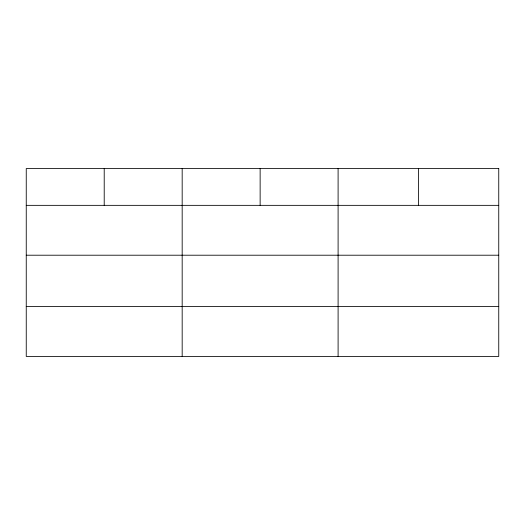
<?xml version="1.0" encoding="UTF-8"?>
<svg xmlns="http://www.w3.org/2000/svg" width="525" height="525" viewBox="0 0 525 525"><rect width="100%" height="100%" fill="white"/><g stroke="black" fill="none" stroke-linecap="round" stroke-linejoin="round"><path stroke-width="0.79" d="M26.25 205.347L498.75 205.347M26.25 255.209L498.75 255.209M26.25 306.58L498.75 306.58M418.425 168.558L418.425 205.347M338.1 168.558L338.1 356.442M260.137 168.558L260.137 205.347M182.175 168.558L182.175 356.442M104.213 168.558L104.213 205.347M498.75 168.558L26.25 168.558L26.25 356.442L498.75 356.442L498.75 168.558"/></g></svg>
